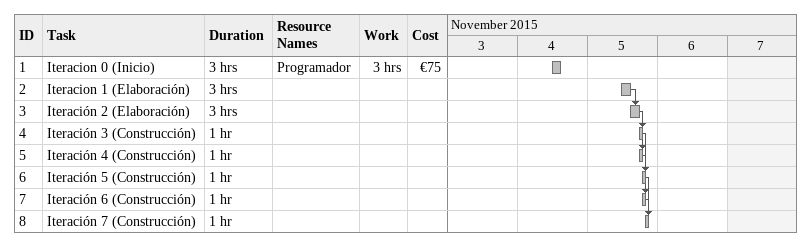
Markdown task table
| ID | Task | Duration | Start | Finish | Predecessors | Resources | Work (h) | Cost (€) |
|---|---|---|---|---|---|---|---|---|
| 1 | Iteracion 0 (Inicio) | 3h | 2015-11-04 | 2015-11-04 |  | Programador | 3 | 75 |
| 2 | Iteracion 1 (Elaboración) | 3h | 2015-11-05 | 2015-11-05 |  |  |  |  |
| 3 | Iteración 2 (Elaboración) | 3h | 2015-11-05 | 2015-11-05 | 2 |  |  |  |
| 4 | Iteración 3 (Construcción) | 1h | 2015-11-05 | 2015-11-05 | 3 |  |  |  |
| 5 | Iteración 4 (Construcción) | 1h | 2015-11-05 | 2015-11-05 | 3 |  |  |  |
| 6 | Iteración 5 (Construcción) | 1h | 2015-11-05 | 2015-11-05 | 4 |  |  |  |
| 7 | Iteración 6 (Construcción) | 1h | 2015-11-05 | 2015-11-05 | 5 |  |  |  |
| 8 | Iteración 7 (Construcción) | 1h | 2015-11-05 | 2015-11-05 | 6, 7 |  |  |  |
